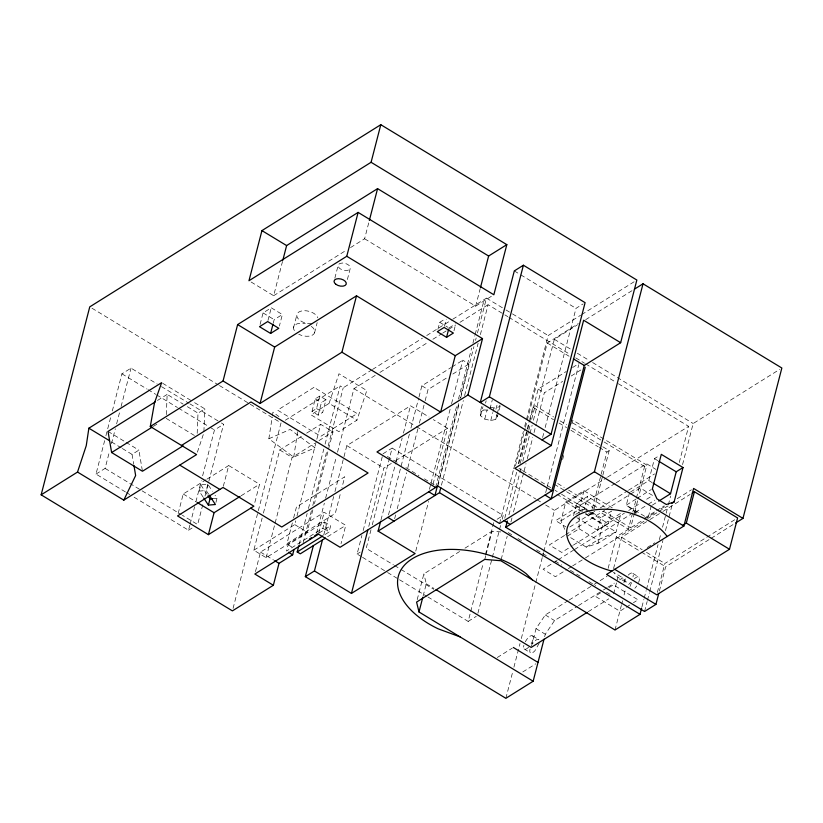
<?xml version="1.0" encoding="UTF-8"?>
<svg xmlns="http://www.w3.org/2000/svg" width="823" height="823" viewBox="0 0 823 823"><rect width="100%" height="100%" fill="white"/><g stroke="black" fill="none" stroke-linecap="round" stroke-linejoin="round"><path stroke-width="0.62" stroke-dasharray="4.12 3.09" d="M166.339 414.597L167.151 394.412L183.107 404.093M197.191 433.31L198.004 413.136L204.824 408.866L192.942 401.655M203.909 431.561L204.824 408.866M268.864 438.762L290.118 429.431L314.972 447.805L293.718 457.135L268.864 438.762L272.228 417.014M272.413 415.8L272.969 412.179L278.935 416.592M293.718 457.135L297.638 431.756M125.394 491.917L96.003 474.079L104.644 440.665M105.92 435.717L110.724 417.148M112.319 410.965L121.927 373.827L131.022 368.138L157.152 383.991M96.003 474.079L105.097 468.39L109.572 451.066M111.496 443.638L115.333 428.783M116.619 423.835L119.819 411.459M121.094 406.511L131.022 368.138M178.179 513.49L183.22 493.995L205.966 479.768M134.108 497.205L188.549 530.238L189.825 525.28M190.144 524.045L194.629 506.721M195.905 501.773L201.347 480.725M202.633 475.776L214.474 429.987L223.568 424.287L221.387 422.971M203.034 496.979L199.176 491.105L200.791 484.84L207.818 484.243L212.427 491.249M208.579 494.139L206.203 490.508L207.818 484.243M202.767 504.736L197.643 524.539L182.397 515.291M205.009 496.074L208.528 482.463M208.847 481.218L223.568 424.287M260.089 324.396L263.062 312.915L271.251 307.792L282.351 314.53L279.388 326.011M215.945 502.421L217.025 498.244L215.05 495.24M223.342 486.249L228.701 465.54L259.543 484.253L254.502 503.748M251.128 282.032L273.658 295.704L282.505 261.467M267.979 320.425L271.251 307.792M273.277 323.1L274.172 319.653L282.351 314.53M293.502 327.873L296.743 315.343M233.063 608.392L281.034 422.909L250.254 404.237M312.853 509.807L307.092 532.09L266.158 557.706L253.823 550.217L262.146 518.037M263.422 513.089L279.748 449.965L302.37 435.809M314.54 332.893L317.184 322.637M255.469 571.594L260.51 552.099L324.169 512.256L345.763 525.352L341.041 543.633M334.848 278.153L338.274 264.893M266.158 557.706L274.81 524.292M275.129 523.047L292.093 457.454L314.705 443.299M311.999 411.407L315.24 398.877L319.787 396.028L325.959 399.772L322.719 412.302L318.162 415.152L311.999 411.407L316.546 408.558L319.787 396.028M347.378 279.532L350.176 268.689A6.265 3.529 14.5 0 0 342.522 263.031A6.265 3.529 14.5 0 0 339.981 268.658A6.265 3.529 14.5 0 0 350.176 268.689M318.162 415.152L321.412 402.622L325.959 399.772M350.536 247.579L364.61 238.773L369.033 221.654M292.35 522.883L286.98 543.653L335.28 513.418L340.65 492.648M293.616 517.996L296.455 506.999L344.755 476.764L341.915 487.761M327.503 531.082L324.488 522.008L288.112 544.785L286.486 551.05L322.873 528.273L324.488 522.008L330.661 525.753L329.035 532.018L323.737 535.341M253.823 550.217L294.747 524.601L295.714 520.887M296.99 515.939L316.516 440.439M316.834 439.204L320.682 424.349L333.017 431.838L314.448 503.625M299.15 544.445L307.154 513.48M308.44 508.521L323.809 449.07M325.095 444.122L340.146 385.905L343.232 387.777L371.43 370.134M303.173 542.666L311.506 510.445M312.791 505.497L326.885 450.973M328.171 446.015L343.232 387.777M316.608 533.078L324.334 503.203M325.62 498.224L336.247 457.146M337.533 452.166L353.952 388.672L375.586 375.134M318.82 532.965L324.169 512.256M323.706 535.094L333.665 496.578M334.951 491.609L346.843 445.644L410.502 405.79L429.02 417.024M361.462 556.667L357.1 554.023L361.904 535.454M363.18 530.506L382.386 456.251M368.776 526.411L383.857 468.102L391.419 463.37M370.998 529.765L366.194 548.334L393.415 564.845M372.274 524.817L392.118 448.082L503.182 515.465L502.225 519.179M380.987 519.93L395.75 462.855M396.069 461.61L402.169 438.031M403.455 433.073L410.502 405.79M388.487 514.91L409.679 432.991M410.955 428.022L418.66 398.229M418.989 396.995L421.87 385.822L450.953 367.614M437.908 329.365L439.729 322.318L445.582 318.655M394.659 518.655L395.616 514.931M397.221 508.727L406.531 472.731M407.817 467.762L418.094 428.042M419.38 423.073L424.833 401.974M425.152 400.729L428.042 389.557L447.434 377.428M444.43 326.268L446.251 319.221M453.987 330.712L455.808 323.655M364.61 238.773L475.663 306.156L480.097 289.038M429.411 489.294L430.696 484.336M431.015 483.091L450.284 408.609M451.57 403.651L462.804 360.196L468.976 363.941L459.985 398.702M415.759 551.081L428.598 501.454M433.083 484.078L447.527 428.248L433.371 419.658M435.593 487.504L457.166 404.103M458.452 399.124L471.651 348.088M472.937 343.109L474.871 335.64M475.19 334.395L484.202 299.541M437.836 484.346L458.699 403.661M437.867 486.084L459.44 402.684M460.726 397.704L473.925 346.668M475.529 340.444L476.178 337.955M477.463 332.976L486.475 298.121L504.88 309.283M441.426 485.21L463.318 400.554M464.604 395.575L478.122 343.294M480.375 334.58L488.101 304.705L507.822 316.67M417.199 599.638L423.866 573.898L459.594 551.533M423.125 596.037L426.293 583.785L423.866 573.898M500.117 406.058L497.462 416.315L495.765 419.421L490.745 420.522L484.757 419.092L480.601 415.8L480.221 412.2L481.99 405.358M480.601 415.8L482.957 406.716M480.221 412.2L483.79 409.957L484.387 407.683M485.56 403.126L486.146 400.842M484.757 419.092L487.113 409.977M489.942 409L492.298 399.885M490.745 420.522L492.802 412.549M493.1 411.407L493.985 407.992L499.005 406.891L499.973 405.122M495.93 409.226L497.113 404.669M495.765 419.421L496.938 414.864M497.236 413.732L499.005 406.891M427.878 596.963L468.164 621.406L470.406 612.744M470.725 611.51L483.204 563.241M485.447 554.568L493.769 522.389M484.778 559.393L485.735 555.72M486.054 554.486L492.072 531.195L500.734 531.925M499.571 523.521L513.408 469.995M513.737 468.75L523.387 431.406M524.683 426.427L548.18 335.547L580.626 315.24M515.486 465.849L525.115 428.618M525.434 427.384L547.254 343.016L578.281 323.593M477.896 613.238L500.94 524.128M518.253 463.668L526.833 430.501M527.152 429.267L529.374 420.666M529.693 419.442L532.862 407.159L535.145 405.729L553.56 416.911M504.756 518.192L516.957 471.023M518.881 463.575L527.553 430.059M527.872 428.814L538.139 389.094L566.142 371.564M520.208 463.472L528.469 431.53M528.788 430.306L530.372 424.164M531.648 419.246L535.145 405.729M508.953 514.817L519.58 473.739M519.899 472.495L521.185 467.515M522.8 461.291L532.131 425.193M533.427 420.214L554.352 339.292L577.057 325.085M501.176 559.517L507.194 536.226M510.929 521.936L512.215 516.967M513.49 512.009L523.767 472.279M524.086 471.044L526.01 463.596M527.296 458.627L532.759 437.527M534.045 432.559L536.287 423.876M536.606 422.631L544.312 392.838L562.623 381.378M542.614 437.455L543.9 432.486M545.176 427.528L575.997 308.358L583.075 303.934M545.68 492.576L546.966 487.607M547.285 486.362L578.754 364.723M562.644 459.491L563.92 454.584M571.862 423.866L572.808 420.183L646.847 465.098L638.905 495.816M505.867 698.305L512.626 672.165M513.912 667.186L520.023 643.535M521.319 638.555L535.485 583.785M535.804 582.54L542.244 557.644M542.563 556.399L543.53 552.665M543.849 551.42L554.476 510.342L606.407 477.834M564.773 529.343L560.926 520.877L565.782 502.081L583.98 490.693L612.281 507.873M531.483 646.24L536.04 628.618L545.299 614.956L568.035 600.718M573.569 515.702L576.81 503.162L587.499 496.475L604.998 507.091M544.661 636.693L545.299 634.235L554.548 620.573L577.386 606.273M583.98 490.693L579.114 509.488L579.114 513.778M575.709 514.365L584.258 509.005L587.499 496.475M588.527 513.418L590.698 514.735L591.974 509.818M592.293 508.593L600.872 475.416M601.191 474.192L606.911 452.074L609.185 450.654L571.985 428.094M590.698 514.735L592.971 513.315L602.508 476.455M602.827 475.231L609.185 450.654M597.632 530.3L600.872 517.77L611.561 511.073L608.32 523.603L597.632 530.3L576.851 517.688M597.94 543.345L602.806 524.539L620.995 513.161L616.139 531.956L597.94 543.345L586.254 547.12L567.747 535.896L579.114 528.778L579.114 515.918M608.135 568.364L616.293 536.833L643.514 519.797M629.533 492.617L626.293 505.147L638.514 514.21M613.547 568.611L621.653 537.285L648.802 520.29M632.506 513.213L628.371 529.179L599.175 511.474M632.825 511.978L644.574 466.528L646.847 465.098M634.461 513.017L630.644 527.759L603.424 511.248M634.78 511.793L638.586 497.041M613.649 593.836L617.898 577.386L613.505 572.252L622.764 577.869L627.157 583.003L617.898 577.386M630.603 491.948L648.812 480.55L654.48 458.617L659.357 455.572M615.007 629.996L621.365 605.399M621.663 604.236L622.569 600.749M624.071 594.947L625.614 588.98M651.25 505.795L648.01 518.325L646.929 518.223M641.95 606.87L643.874 599.401M644.203 598.156L646.127 590.688M646.456 589.443L658.04 544.631M659.326 539.651L660.941 533.427M662.546 527.204L668.019 506.042M668.348 504.797L670.601 496.084M679.294 462.464L688.625 426.365L617.404 383.158M644.563 611.489L647.135 601.531M647.454 600.286L649.388 592.817M649.717 591.572L662.916 540.536M665.488 530.578L672.247 504.437M682.545 464.604L693.172 423.526L779.69 369.373M657.361 592.406L664.84 563.488L737.603 517.945M659.377 591.037L665.653 566.78L710.064 538.983M329.077 403.393L338.963 373.755L366.801 390.555L356.915 420.183L338.819 431.633L310.981 414.833L329.077 403.393L356.915 420.183M197.376 452.177L203.857 432.826M539.137 643.349L534.827 650.89A7.839 3.045 -58.8 0 1 530.033 649.038M273.658 295.704L346.205 250.295M157.481 400.472L167.151 394.412M153.345 426.417L157.625 423.732M122.349 448.514L132.061 454.409L138.881 450.14L142.461 471.25M285.334 420.224L340.146 385.905M372.51 369.455L422.394 338.232M426.736 335.517L451.673 319.9M452.763 319.221L486.475 298.121M475.663 306.156L491.712 296.105M207.046 479.089L228.701 465.54M448.988 327.924L454.831 324.272M379.917 372.428L428.598 341.946M432.929 339.241L441.581 333.829M442.661 333.15L455.644 325.023M459.975 322.318L488.101 304.705M306.681 433.114L320.682 424.349M319.015 440.603L333.017 431.838M241.139 495.775L259.543 484.253M188.549 530.238L192.592 527.708M452.033 366.945L462.804 360.196M452.815 374.054L468.976 363.941M581.707 314.571L634.698 281.404M585.709 319.663L632.208 290.56M383.024 453.771L392.118 448.082M395.729 460.674L447.527 428.248M572.613 367.521L579.073 363.478M318.985 533.057L330.661 525.753M571.244 375.988L580.935 369.918M327.595 536.73L345.763 525.352M357.1 554.023L360.135 552.13M497.123 519.262L503.182 515.465M465.005 548.139L492.072 531.195M607.487 477.155L688.625 426.365M615.182 483.389L555.628 520.661L565.915 526.895M616.262 482.71L646.58 463.73L655.838 469.347M560.926 520.877L579.114 509.488L582.386 511.474M569.814 526.987L594.813 511.35M600.245 507.945L627.414 490.94M628.494 490.261L654.573 473.935M564.516 535.454L549.353 544.939L561.697 552.428L572.335 545.762M565.596 534.775L604.576 510.373M605.656 509.694L629.482 494.788M630.562 494.109L640.304 488.008L652.649 495.497L645.037 500.261M636.076 499.026L626.293 505.147L648.01 518.325L657.793 512.204M637.167 498.347L651.302 489.49M573.394 545.104L624.369 513.192M628.721 510.476L640.685 502.987M557.15 560.412L543.077 569.218L555.412 576.707L567.222 569.321M558.231 559.733L573.394 550.237M574.475 549.569L630.778 514.324M635.387 512.317L647.238 504.89M648.318 504.221L654.789 500.168M652.32 505.127L657.67 501.773M586.254 547.12L597.632 540.011L616.139 531.956L583.466 512.132M468.164 621.406L476.25 616.345M644.759 518.006L655.54 511.258M656.62 510.579L664.161 505.857M644.604 519.118L656.579 511.618M660.931 508.892L665.293 506.166M677.267 498.666L691.423 489.808M658.884 511.525L667.587 506.073M568.292 568.642L571.512 566.625M572.582 565.957L584.392 558.57M585.462 557.901L645.417 520.373M649.882 519.611L661.836 512.132M662.916 511.453L690.065 494.458M647.217 547.542L654.82 542.779M569.115 600.039L592.941 585.132M594.021 584.453L607.014 576.326M578.476 605.594L602.395 590.626M603.475 589.947L606.736 587.9M607.827 587.221L614.349 583.137M619.606 579.845L622.764 577.869M497.277 657.505L512.256 648.133M600.533 592.879L595.183 596.222L619.863 611.201L625.13 607.899M609.092 587.519L613.372 584.834L638.051 599.813L633.422 602.714M588.27 611.684L608.732 598.877M711.144 538.304L734.61 523.613M522.811 671.938L535.835 663.791M626.19 607.24L630.408 604.596M199.176 491.105L206.203 490.508M212.344 498.635L217.025 498.244M483.79 409.957L488.481 410.101M490.385 407.128L493.985 407.992M514.303 270.921L519.714 274.213M520.794 274.861L575.997 308.358M505.96 309.942L511.381 313.224M512.462 313.882L548.18 335.547M554.352 339.292L570.75 349.24M577.304 353.221L588.239 359.857M592.611 362.511L693.172 423.526M508.923 317.339L570.288 354.569M575.761 357.892L584.525 363.21M585.626 363.879L616.304 382.489M547.254 343.016L569.032 356.225M439.729 322.318L447.959 327.307M654.48 458.617L657.742 460.602M538.139 389.094L544.312 392.838M572.674 422.899L603.012 441.313M604.113 441.972L644.574 466.528M560.062 420.851L566.563 424.802M532.862 407.159L553.55 419.709M559.002 423.012L566.615 427.631M570.977 430.275L598.198 446.796M599.288 447.455L606.911 452.074M648.812 480.55L652.063 482.525M634.029 512.287L636.086 513.542M421.87 385.822L428.042 389.557M557.696 483.502L564.228 487.463M568.58 490.107L597.982 507.945M554.332 484.263L593.712 508.151M576.81 503.162L587.745 509.807M592.128 512.462L600.872 517.77M263.062 312.915L274.172 319.653M518.932 468.39L521.638 470.026M522.533 470.571L550.71 487.669M555.041 490.302L557.212 491.609M561.553 494.242L589.721 511.34M590.811 511.999L592.971 513.315M584.258 509.005L588.63 511.659M589.731 512.328L608.32 523.603M556.945 494.253L583.085 510.106M565.782 502.081L580.904 511.258M585.225 513.871L602.806 524.539M621.653 537.285L642.166 549.733M646.487 552.346L664.84 563.488M616.293 536.833L640.428 551.472M641.518 552.14L665.653 566.78M353.952 388.672L415.317 425.903M416.407 426.571L535.845 499.036M536.946 499.705L541.328 502.359M545.711 505.024L554.476 510.342M579.114 528.778L597.632 540.011M632.825 573.384L638.987 577.129M315.24 398.877L321.412 402.622M316.546 408.558L322.719 412.302M387.386 456.415L398.27 463.02M405.893 467.649L418.958 475.571M424.401 478.873L434.205 484.819M508.151 532.543L512.523 535.197M517.986 538.509L522.358 541.164M536.555 549.785L546.39 555.741M555.134 561.049L561.687 565.031M570.432 570.329L580.266 576.295M589.001 581.604L595.554 585.575M606.479 592.21L611.942 595.523M346.843 445.644L383.857 468.102M91.96 308.193L218.373 384.897M219.474 385.565L249.153 403.568M279.748 449.965L292.093 457.454M545.299 614.956L554.548 620.573M162.717 383.312L191.862 401.007M161.503 386.635L188.724 403.157M189.815 403.815L220.307 422.312M187.366 406.675L198.004 413.136M121.927 373.827L146.967 389.022M148.058 389.691L155.681 394.31M156.771 394.968L177.459 407.519M178.54 408.187L209.032 426.684M210.122 427.343L214.474 429.987M536.04 628.618L545.299 634.235M532.779 636.004L538.942 639.749A7.839 3.045 -58.8 0 0 532.512 643.781M166.184 418.382L195.977 436.447M426.293 583.785L433.947 588.424M394.505 565.504L399.947 568.806M401.038 569.475L433.7 589.289M524.056 648.894L530.228 652.639M322.873 528.273L329.035 532.018M362.542 557.325L386.501 571.862M387.592 572.52L398.476 579.125M399.567 579.783L426.787 596.305M294.747 524.601L307.092 532.09M108.029 431.417L125.055 441.745M126.114 442.393L138.881 450.14M288.112 544.785L293.255 547.902M111.547 441.961L121.269 447.856M183.22 493.995L195.987 501.742M260.51 552.099L273.575 560.031M105.097 468.39L141.021 490.189M142.112 490.847L181.307 514.632M126.485 492.576L129.756 494.561M496.259 414.483L497.462 416.315M200.791 484.84L207.375 494.839M132.061 454.409L133.748 464.347M634.389 578.878A7.839 3.045 -58.8 0 1 638.843 576.985A7.839 3.045 -58.8 0 1 638.597 582.447M636.704 585.997A7.839 3.045 -58.8 0 1 634.872 588.27M630.079 586.418A7.839 3.045 -58.8 0 1 632.013 582.015M311.66 323.696A10.874 6.131 14.5 0 1 297.37 317.596A10.874 6.131 14.5 0 1 304.52 310.693A10.874 6.131 14.5 0 1 317.801 317.76M628.216 575.133A7.839 3.045 -58.8 0 1 633.01 576.985M630.531 582.252A7.839 3.045 -58.8 0 1 628.7 584.525M623.916 582.674A7.839 3.045 -58.8 0 1 625.84 578.271M525.28 641.786A7.839 3.045 -58.8 0 1 532.471 635.747A7.839 3.045 -58.8 0 1 530.485 644.872M528.654 647.156A7.839 3.045 -58.8 0 1 523.87 645.294M311.32 326.371A10.874 6.131 14.5 0 1 312.709 334.951A10.874 6.131 14.5 0 1 298.759 334.231M294.397 330.579A10.874 6.131 14.5 0 1 305.333 323.737M313.954 387.366L277.567 410.142L320.764 436.344L357.141 413.568L313.954 387.366"/><path stroke-width="1.23" d="M77.527 472.063L123.8 500.137L196.563 454.594L150.29 426.52L154.498 402.879L161.637 382.654L88.874 428.197L86.25 445.685L77.527 472.063L41.15 494.829L232.415 610.882L273.349 585.266L279.018 563.333L292.659 554.795L294.006 549.569M41.15 494.829L89.758 306.866L380.802 124.695L636.858 280.046L620.655 342.707L584.268 365.474L551.863 490.786L499.571 523.521L437.867 486.084L340.094 547.285L318.501 534.178L254.832 574.032L273.349 585.266M150.29 426.52L223.054 380.977L237.631 324.581L346.771 256.272L358.118 212.406L493.851 294.768L506.824 244.647L371.08 162.285L261.94 230.605L248.978 280.725L358.118 212.406M209.268 495.168L215.41 504.509L208.384 505.106L210.009 498.841L208.034 495.837M208.404 534.652L253.875 506.186L223.023 487.463L177.552 515.928L208.404 534.652L214.073 512.719L240.059 496.454M282.824 260.243L286.62 245.573L377.572 188.642L488.625 256.025L506.824 244.647M270.602 333.438L278.791 328.305L267.681 321.567L259.502 326.7L270.602 333.438L272.979 324.241M223.054 380.977L260.068 403.435L274.656 347.049L356.513 295.807L455.232 355.701L482.515 338.623L346.771 256.272M371.08 162.285L380.802 124.695M369.352 220.43L377.572 188.642M260.068 403.435L341.926 352.203L356.513 295.807M325.455 538.067L300.292 553.817L297.206 551.945L298.831 545.68M544.034 639.142L533.15 681.228L505.867 698.305L305.343 576.645L313.388 545.526M305.343 576.645L314.437 570.956L322.421 540.063M314.437 570.956L351.452 593.414L367.819 530.135M351.452 593.414L415.121 553.56L378.096 531.102L380.668 521.175M446.56 337.327L453.38 333.058L444.122 327.441L437.301 331.71L446.56 337.327L448.679 329.107M455.232 355.701L440.644 412.097L341.926 352.203M480.406 287.813L488.625 256.025M437.507 485.591L434.945 495.518L428.773 491.784M378.096 531.102L439.492 492.679L440.778 487.7M435.593 487.504L376.975 451.95L467.927 395.019L482.515 338.623M533.15 681.228L419 611.973L422.806 597.261M523.397 265.232L514.303 270.921L480.272 402.509L489.366 396.809L523.397 265.232L585.091 302.669L551.06 434.246L541.966 439.935M658.75 593.465L655.931 604.38L644.563 611.489L505.734 527.265L507.349 521.041M551.863 490.786L514.848 468.328L551.225 445.552L583.63 320.24L620.655 342.707M585.246 367.223L551.215 498.8L545.042 495.055M505.734 527.265L594.412 471.754L643.03 283.791L781.85 368.015L742.963 518.397L735.659 522.965M658.75 501.104L670.529 493.728L676.197 471.795L683.018 467.526L661.301 454.347L652.392 488.811L656.939 498.82L666.321 504.509L674.109 501.989L683.018 467.526M419 611.973L416.572 602.086L484.778 559.393L500.857 560.741L615.007 629.996L640.016 614.339L641.621 608.115M655.931 604.38L606.572 574.423L683.882 526.041L693.604 488.44L742.963 518.397M683.049 525.105L686.31 523.068L694.417 491.743L737.603 517.945L729.497 549.27L656.744 594.813L614.627 569.269M123.8 500.137L135.641 475.519L133.964 465.581M155.331 401.819L108.029 431.417L111.619 452.537L142.461 471.25L183.128 445.799M111.619 452.537L152.276 427.086M181.492 445.449L250.994 401.953L368.076 472.988L281.775 527.008L250.717 508.161M634.379 289.202L643.03 283.791M309.438 539.044L311.557 537.707M314.746 535.722L317.925 533.726M297.206 551.945L322.678 536.01M671.938 503.347L674.109 501.989M692.236 493.1L694.417 491.743M587.19 612.363L531.185 647.423L436.128 589.741M210.009 498.841L212.344 498.635M612.014 571.018L610.872 570.812A53.989 30.42 14.5 0 1 576.964 515.826A53.989 30.42 14.5 0 1 666.712 535.855L667.062 536.565M460.026 636.868L438.114 628.793A76.786 43.269 14.5 0 1 412.2 558.796A76.786 43.269 14.5 0 1 526.164 573.672L532.388 579.865M573.384 358.869L584.268 365.474M658.822 461.261L676.197 471.795M261.94 230.605L286.62 245.573M653.153 483.183L670.529 493.728M489.366 396.809L551.06 434.246M686.31 523.068L729.497 549.27M467.927 395.019L551.225 445.552M594.412 471.754L683.882 526.041M237.631 324.581L274.656 347.049M504.118 520.671L510.281 524.416M439.492 492.679L640.016 614.339M387.849 517.4L394.011 521.144M513.326 647.454L538.005 662.433M179.764 465.108L219.864 489.438M88.874 428.197L109.387 440.644M288.544 552.295L292.659 554.795M197.057 502.39L214.073 512.719M274.666 560.689L279.018 563.333M203.703 497.987L208.384 505.106M335.928 284.326A6.265 3.529 14.5 0 0 346.133 284.346A6.265 3.529 14.5 0 0 338.479 278.688A6.265 3.529 14.5 0 0 335.928 284.326"/></g></svg>
